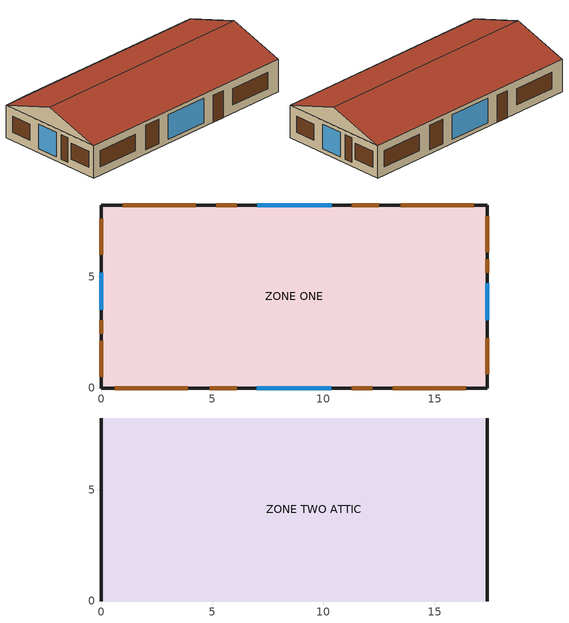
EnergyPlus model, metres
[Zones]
ZONE ONE
 floor ground (SlabConst): 0,8.23 17.37,8.23 17.37,0 0,0 z0
 wall outside (EXTERIOR WALL (BATTING)): 0,0 17.37,0 17.37,8.23 0,8.23 0,0 z0:2.44
 window (WINDOW SINGLE PANE): 17.37,3.05 17.37,4.72 / 0,5.18 0,3.51 / 10.36,8.23 7.02,8.23 / 7.01,0 10.35,0 z0.3:2.13
 door (EXTERIOR WALL (FRAMING)): 0.61,0 3.9,0 / 17.37,0.61 17.37,2.24 / 17.37,6.1 17.37,7.73 / 0,7.62 0,5.99 / 0,2.13 0,0.5 / 4.27,8.23 0.97,8.23 / 16.76,8.23 13.47,8.23 / 13.11,0 16.4,0 z0.61:1.83
 door (ALUM WIN FRAME): 17.37,5.18 17.37,5.8 / 0,3.05 0,2.43 / 12.5,8.23 11.27,8.23 / 4.88,0 6.1,0 z0.3:2.13
 door (DOOR): 11.28,0 12.19,0 / 6.1,8.23 5.18,8.23 z0:2.03
ZONE TWO ATTIC
 floor to ZONE ONE (ATTIC FLOOR JOISTS): 0,8.23 1.74,8.23 1.74,0 0,0 z2.44
 floor to ZONE ONE (ATTIC FLOOR BATT): 17.37,0 1.74,0 1.74,8.23 17.37,8.23 z2.44
 wall outside (END GABLE): 0,8.23,2.44 0,0,2.44 0,4.11,3.81; 17.37,0,2.44 17.37,8.23,2.44 17.37,4.11,3.81
 roof outside (ROOF): 17.37,4.11,3.81 17.37,8.23,2.44 0,8.23,2.44 0,4.11,3.81; 0,4.11,3.81 0,0,2.44 17.37,0,2.44 17.37,4.11,3.81
[Site:GroundTemperature:FCfactorMethod]
6.58, 4.96, 4.61, 5.1, 7.54, 10.16, 12.57, 14.24, 14.63, 13.68, 11.6, 9.05
[Site:GroundReflectance]
0.2, 0.2, 0.2, 0.2, 0.2, 0.2, 0.2, 0.2, 0.2, 0.2, 0.2, 0.2
[Building]
L302A-Exposed Perimeter: North Axis {deg}=0; Terrain=Suburbs; Loads Convergence Tolerance Value=0.04; Temperature Convergence Tolerance Value {deltaC}=0.004; Solar Distribution=FullExterior; Minimum Number of Warmup Days=6
[Construction:FfactorGroundFloor]
SlabConst: F-Factor {W/m-K}=1.68537; Area {m2}=142.964; PerimeterExposed {m}=51.2039
[Material:NoMass]
ALUM FRAME: Roughness=VerySmooth; Thermal Resistance {m2-K/W}=0.0193721; Thermal Absorptance=0.9; Solar Absorptance=0.6; Visible Absorptance=0.6
[Construction]
ALUM WIN FRAME: ALUM FRAME
WINDOW SINGLE PANE: SINGLE PANE GLASS
INTERIOR WALL AIR: PLASTERBOARD, PLASTERBOARD
DOOR: DOOR
INTERIOR WALL FRAMED: PLASTERBOARD, FRAME 2X4 16 inch OC, PLASTERBOARD
ATTIC FLOOR BATT: PLASTERBOARD, FIBERGLASS BATT R19
ATTIC FLOOR JOISTS: PLASTERBOARD, JOIST 2X6 24 OC
ROOF: ASPHALT SHINGLE 1/4 IN, PLYWOOD 1/2 IN
END GABLE: HARDBOARD SIDING(7/16''), PLYWOOD 1/2 IN
EXTERIOR WALL (BATTING): HARDBOARD SIDING(7/16''), FIBERBOARD SHEATHING, FIBERGLASS BATT, PLASTERBOARD
EXTERIOR WALL (FRAMING): HARDBOARD SIDING(7/16''), FIBERBOARD SHEATHING, FRAME 2X4 16 inch OC, PLASTERBOARD
[WindowMaterial:Glazing]
SINGLE PANE GLASS: Optical Data Type=SpectralAverage; Thickness {m}=0.00299721; Solar Transmittance at Normal Incidence=0.837; Front Side Solar Reflectance at Normal Incidence=0.075; Back Side Solar Reflectance at Normal Incidence=0.075; Visible Transmittance at Normal Incidence=0.837; Front Side Visible Reflectance at Normal Incidence=0.075; Back Side Visible Reflectance at Normal Incidence=0.075; Infrared Transmittance at Normal Incidence=0; Front Side Infrared Hemispherical Emissivity=0.84; Back Side Infrared Hemispherical Emissivity=0.84; Conductivity {W/m-K}=0.899808
[Material] Roughness=Rough; Thermal Absorptance=0.9; Solar Absorptance=0.6; Visible Absorptance=0.6
Name | Thickness {m} | Conductivity {W/m-K} | Density {kg/m3} | Specific Heat {J/kg-K}
DOOR | 0.0444501 | 0.115793 | 512.59 | 1380.72
ASPHALT SHINGLE 1/4 IN | 0.00635001 | 0.0819056 | 1121.29 | 1255.2
PLYWOOD 1/2 IN | 0.0127 | 0.115504 | 544.627 | 1213.36
FIBERGLASS BATT R19 | 0.15875 | 0.0477302 | 9.61107 | 836.8
JOIST 2X6 24 OC | 0.1397 | 0.115793 | 512.59 | 1380.72
FIBERBOARD SHEATHING | 0.0127 | 0.0546518 | 288.332 | 1297.04
FRAME 2X4 16 inch OC | 0.0889002 | 0.115648 | 512.59 | 1380.72
FIBERGLASS BATT | 0.0889002 | 0.0459998 | 9.61107 | 836.8
PLASTERBOARD | 0.0127 | 0.160206 | 800.923 | 1087.84
HARDBOARD SIDING(7/16'') | 0.011176 | 0.0945952 | 640.738 | 1171.52
[InternalMass] Zone=ZONE ONE
Name | Construction | Surface Area {m2}
INTERIOR WALLS AIR | INTERIOR WALL AIR | 171.222
INTERIOR WALLS FRAMED | INTERIOR WALL FRAMED | 19.0247
[ElectricEquipment]
INTERNAL GAINS: Zone or ZoneList=ZONE ONE; Schedule=INTERNAL LOADS YEAR; Design Level Calculation Method=EquipmentLevel; Design Level {W}=2930.711; Fraction Latent=0.178; Fraction Radiant=0.5754; Fraction Lost=0
[ZoneInfiltration:DesignFlowRate] Schedule=ALWAYS 1; Design Flow Rate Calculation Method=AirChanges/Hour; Constant Term Coefficient=1; Temperature Term Coefficient=0; Velocity Term Coefficient=0; Velocity Squared Term Coefficient=0
Name | Zone or ZoneList | Air Changes per Hour {1/hr}
ZONE TWO INFILTRATION | ZONE TWO ATTIC | 2.4
ZONE ONE INFILTRATION | ZONE ONE | 0.67
[Zone] Type=1; Multiplier=1; Ceiling Height {m}=autocalculate; Volume {m3}=autocalculate; Floor Area {m2}=autocalculate
Name | Part of Total Floor Area
ZONE TWO ATTIC | No
ZONE ONE | Yes
[Zone equipment]
ZONE ONE: ZONE ONE Purchased Air
[ZoneHVAC:IdealLoadsAirSystem]
ZONE ONE Purchased Air: Maximum Heating Supply Air Temperature {C}=50; Minimum Cooling Supply Air Temperature {C}=10; Maximum Heating Supply Air Humidity Ratio {kgWater/kgDryAir}=0.015; Minimum Cooling Supply Air Humidity Ratio {kgWater/kgDryAir}=0.01; Heating Limit=NoLimit; Cooling Limit=NoLimit; Dehumidification Control Type=None; Humidification Control Type=None
[ZoneControl:Thermostat]
ZONE ONE Thermostat: Zone or ZoneList=ZONE ONE; Control Type Schedule=ALWAYS 4; Control 1=Office Thermostat Dual SP Control
[ThermostatSetpoint:DualSetpoint]
Office Thermostat Dual SP Control: Heating Setpoint Temperature Schedule=ALWAYS 20; Cooling Setpoint Temperature Schedule=ALWAYS 25.55
[Schedule:Day:Hourly]
INTERNAL LOADS: 0.1386, 0.1386, 0.1386, 0.1386, 0.1386, 0.2315, 0.2909, 0.5818, 0.3394, 0.2077, 0.2077, 0.277, 0.2077, 0.1732, 0.1801, 0.1801, 0.2633, 0.284, 0.3048, 0.4779, 0.4779, 0.4989, 0.4989, 0.4503
[Schedule:Week:Daily]
INTERNAL LOADS WEEK: INTERNAL LOADS, INTERNAL LOADS, INTERNAL LOADS, INTERNAL LOADS, INTERNAL LOADS, INTERNAL LOADS, INTERNAL LOADS, INTERNAL LOADS, INTERNAL LOADS, INTERNAL LOADS, INTERNAL LOADS, INTERNAL LOADS
[Schedule:Year]
INTERNAL LOADS YEAR: INTERNAL LOADS WEEK, 1, 1, 12, 31
[Schedule:Compact]
ALWAYS 1: Through: 12/31, For: AllDays, Until: 24:00, 1
ALWAYS 4: Through: 12/31, For: AllDays, Until: 24:00, 4
ALWAYS 20: Through: 12/31, For: AllDays, Until: 24:00, 20
ALWAYS 25.55: Through: 12/31, For: AllDays, Until: 24:00, 25.55555
